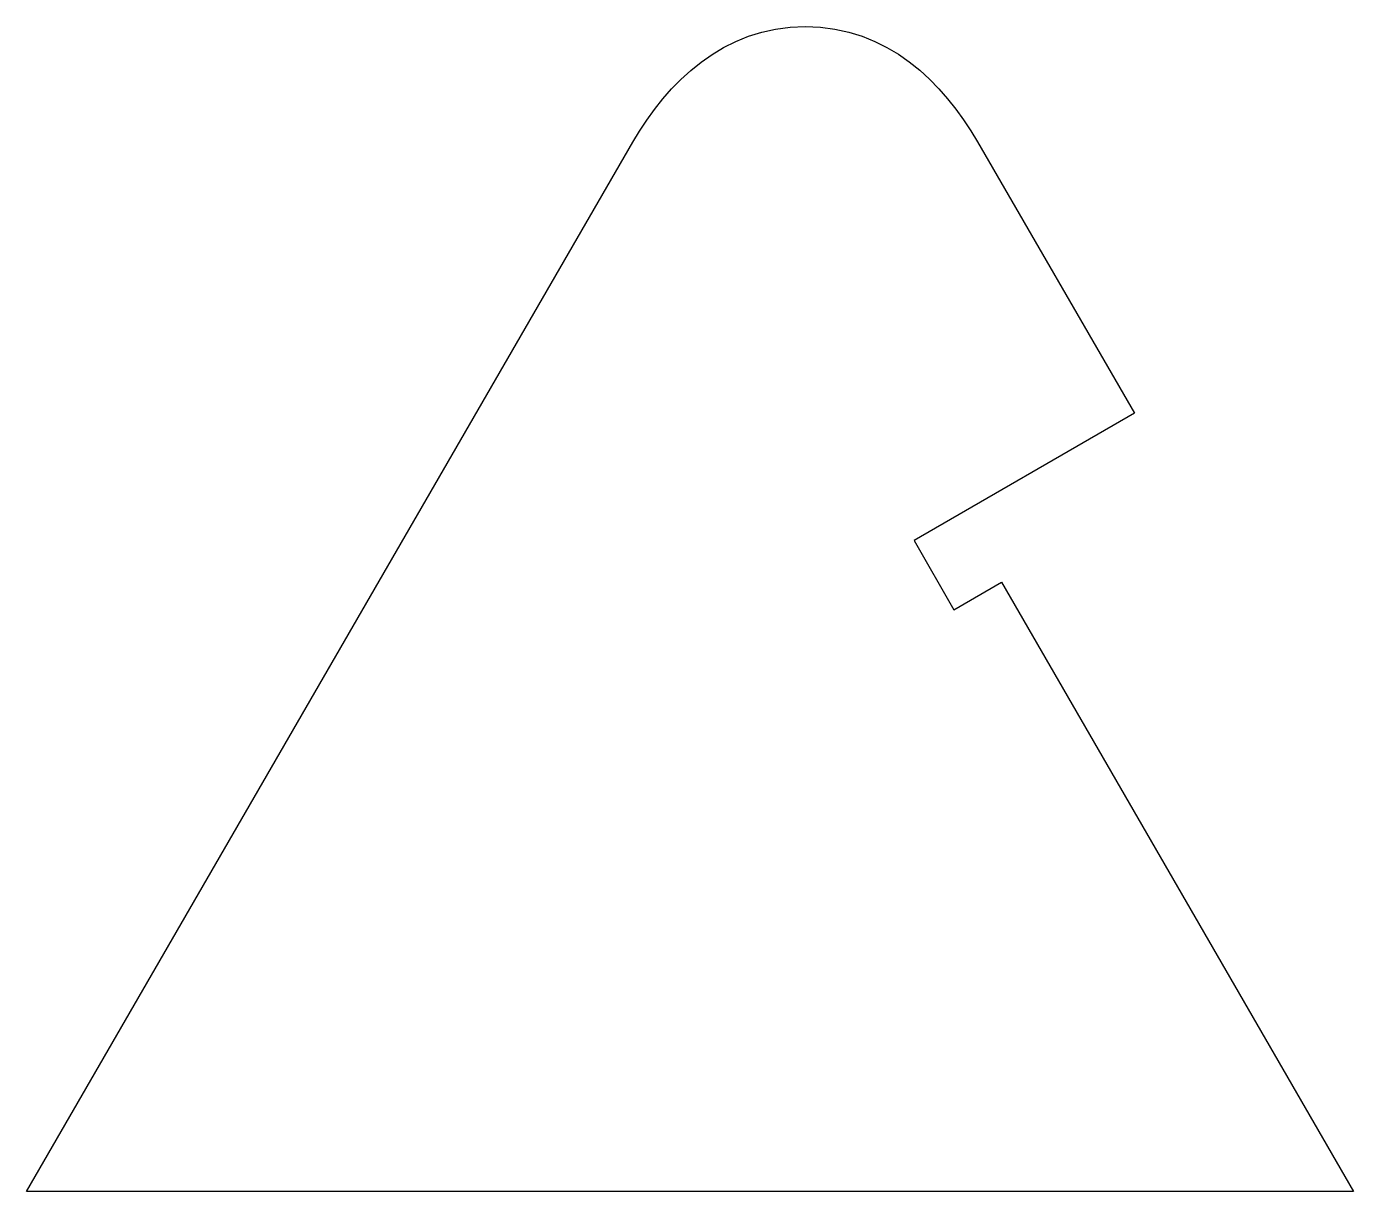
# Model space of a CAD drawing. Extents: x 114.7 to 133.3, y 166.5 to 182.8.
import ezdxf

# ---------------------------------------------------------------- set-up
doc = ezdxf.new("R2010")
doc.units = 0
doc.layers.add('Calque_1', color=7, linetype='CONTINUOUS')

msp = doc.modelspace()

# ---------------------------------------------------------------- linework, layer by layer
at = {"layer": 'Calque_1', "color": 7}
msp.add_lwpolyline([(133.28156, 166.45429), (114.67084, 166.45429), (123.17454, 181.1745), (123.26834, 181.33004), (123.36952, 181.48345), (123.47776, 181.63369), (123.59346, 181.77971), (123.7165, 181.92007), (123.8474, 182.05375), (123.98566, 182.17998), (124.13166, 182.29742), (124.28579, 182.40539), (124.44731, 182.50249), (124.61696, 182.58749), (124.79543, 182.65949), (124.98199, 182.71739), (125.17704, 182.76009), (125.38019, 182.78649), (125.59251, 182.79549), (125.80483, 182.78649), (126.00798, 182.76009), (126.20301, 182.71739), (126.38888, 182.65949), (126.56698, 182.58749), (126.73663, 182.50289), (126.89851, 182.40619), (127.05229, 182.29862), (127.19795, 182.18118), (127.3362, 182.05495), (127.46671, 181.92127), (127.58974, 181.7809), (127.70505, 181.63524), (127.81369, 181.48534), (127.91459, 181.33193), (128.00869, 181.17639), (130.21194, 177.37087), (127.11992, 175.58555), (127.6747, 174.61249), (128.34728, 175.00115)], close=True, dxfattribs=at)

doc.saveas('drawing.dxf')
